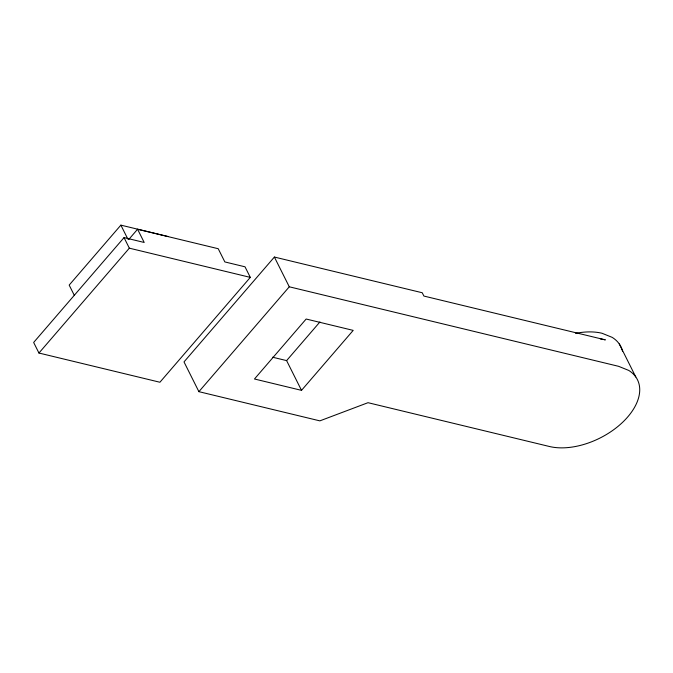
<?xml version="1.0" encoding="UTF-8"?>
<svg xmlns="http://www.w3.org/2000/svg" width="673" height="673" viewBox="0 0 673 673"><rect width="100%" height="100%" fill="white"/><g stroke="black" fill="none" stroke-linecap="round" stroke-linejoin="round"><path stroke-width="1.01" d="M167.913 236.492L120.871 225.135L69.176 285.1L74.299 295.329M137.578 229.241L144.199 242.465L124.042 237.594L33.65 342.456L38.95 353.031L159.913 382.247L250.306 277.385L245.006 266.802L224.849 261.932L218.22 248.716L137.578 229.241L128.678 239.563M38.95 353.031L129.334 248.169L250.306 277.385M274.382 257.044L183.998 361.906L198.897 391.661L319.86 420.869L368.013 402.69L549.462 446.502A59.712 35.433 -26.6 0 0 622.819 422.106A59.712 35.433 -26.6 0 0 628.717 370.411L618.588 366.314L289.281 286.799L274.382 257.044L422.232 292.747L423.889 296.053L605.338 339.873A59.712 35.433 -26.6 0 0 600.383 338.956M198.897 391.661L289.281 286.799M272.599 357.22L286.605 360.602L319.936 321.938M301.512 390.357L353.199 330.384L306.156 319.027L254.47 378.992L301.512 390.357L286.605 360.602M619.244 343.903L635.792 376.964M120.871 225.135L127.853 239.075M124.042 237.594L129.334 248.169M575.558 333.354A59.712 35.433 -26.6 0 1 602.032 333.261L612.161 337.358A59.712 35.433 -26.6 0 1 622.584 351.432"/></g></svg>
